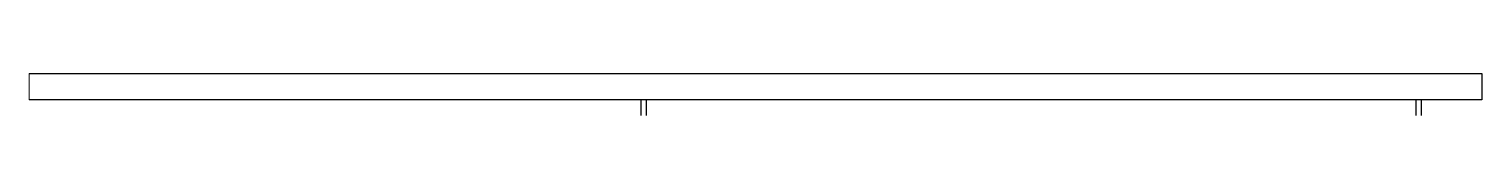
# Model space of a CAD drawing. Header units: inches. Extents: x 242.6 to 311.6, y -390.6 to -388.6.
import ezdxf

# ---------------------------------------------------------------- set-up
doc = ezdxf.new("R2010")
doc.units = ezdxf.units.IN
doc.header["$MEASUREMENT"] = 0
doc.layers.add('A101-Floorplan-1st-floor', color=7, linetype='Continuous', lineweight=9)

msp = doc.modelspace()

# ---------------------------------------------------------------- linework, layer by layer
at = {"layer": 'A101-Floorplan-1st-floor', "lineweight": -3}
for p, q in [((242.584, -388.604), (311.61, -388.604)), ((311.61, -388.604), (311.61, -389.854)), ((311.61, -389.854), (242.584, -389.854)), ((271.671, -390.604), (271.671, -389.854)), ((271.921, -390.604), (271.921, -389.854)), ((308.47, -389.854), (308.47, -390.604)), ((308.72, -389.854), (308.72, -390.604))]:
    msp.add_line(p, q, dxfattribs=at)
at = {"layer": 'A101-Floorplan-1st-floor', "lineweight": 5}
msp.add_line((242.584, -388.604), (242.584, -389.854), dxfattribs=at)

doc.saveas('drawing.dxf')
